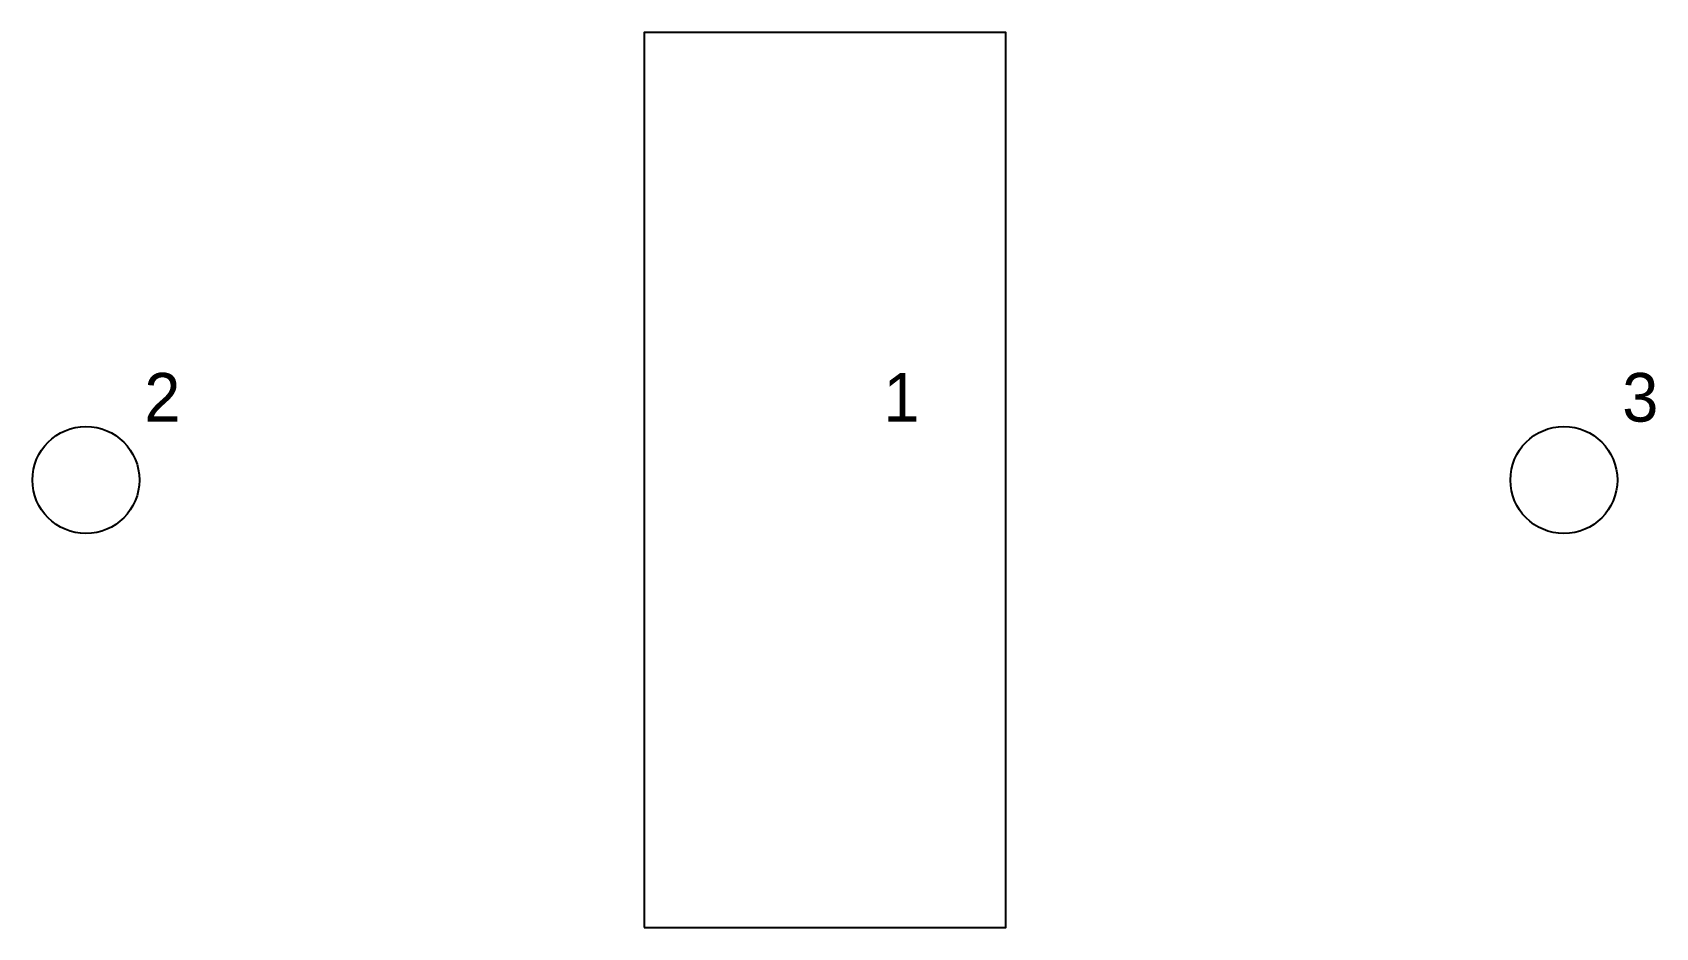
# Model space of a CAD drawing. Header units: millimetres. Extents: x -133.8 to -50.3, y 52 to 98.
import ezdxf

# ---------------------------------------------------------------- set-up
doc = ezdxf.new("R2010")
doc.units = ezdxf.units.MM
doc.layers.add('CUT', color=7, linetype='Continuous')
doc.layers.add('TEXT', color=2, linetype='Continuous')

msp = doc.modelspace()

# ---------------------------------------------------------------- linework, layer by layer
at = {"layer": 'CUT'}
msp.add_lwpolyline([(-102.3, 52.011), (-83.7, 52.011), (-83.7, 98.011), (-102.3, 98.011)], close=True, dxfattribs=at)
for centre in [(-131, 75.011), (-55, 75.011)]:
    msp.add_circle(centre, 2.75, dxfattribs=at)

# ---------------------------------------------------------------- texts
at = {"layer": 'TEXT'}
for s, p in [('2', (-128, 78.011)), ('1', (-90, 78.011)), ('3', (-52, 78.011))]:
    msp.add_text(s, height=2.5, dxfattribs=at).set_placement(p)

doc.saveas('drawing.dxf')
